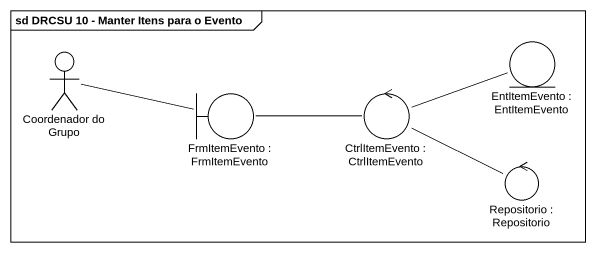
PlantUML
@startuml
mainframe sd DRCSU 10 - Manter Itens para o Evento
actor "Coordenador do Grupo" as Coordenador_do_Grupo
entity "EntItemEvento : EntItemEvento" as EntItemEvento
boundary "FrmItemEvento : FrmItemEvento" as FrmItemEvento
control "CtrlItemEvento : CtrlItemEvento" as CtrlItemEvento
control "Repositorio : Repositorio" as Repositorio
Coordenador_do_Grupo -right- FrmItemEvento
FrmItemEvento -right- CtrlItemEvento
CtrlItemEvento -right- EntItemEvento
CtrlItemEvento -right- Repositorio
@enduml
